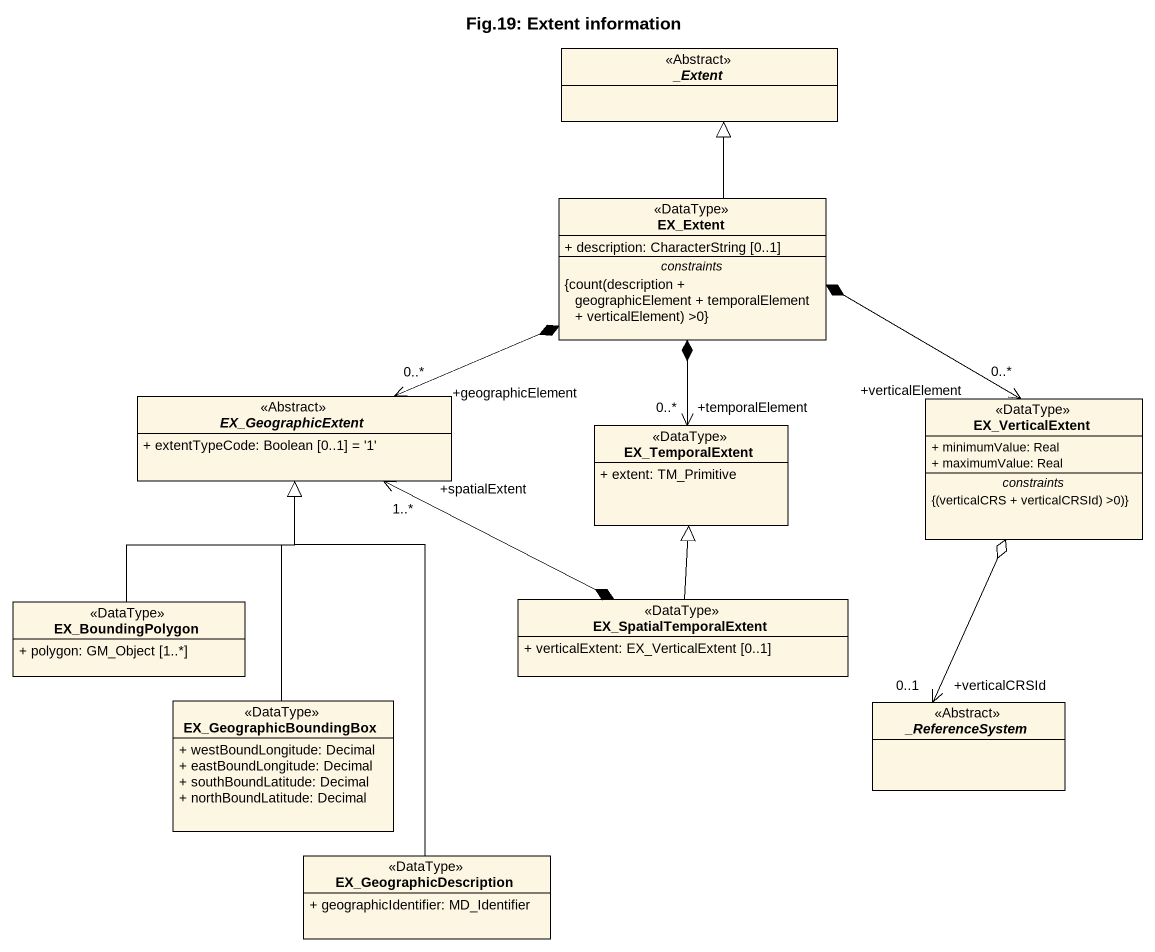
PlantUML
@startuml
title Fig.19: Extent information
hide circle
hide empty members
skinparam classAttributeIconSize 0
abstract class "_Extent" as Extent <<Abstract>>
class EX_Extent <<DataType>> {
  + description: CharacterString [0..1]
  -- constraints --
  {field} {count(description + geographicElement + temporalElement + verticalElement) >0}
}
abstract class EX_GeographicExtent <<Abstract>> {
  + extentTypeCode: Boolean [0..1] = '1'
}
class EX_VerticalExtent <<DataType>> {
  + minimumValue: Real
  + maximumValue: Real
  -- constraints --
  {field} {(verticalCRS + verticalCRSId) >0)}
}
class EX_TemporalExtent <<DataType>> {
  + extent: TM_Primitive
}
class EX_BoundingPolygon <<DataType>> {
  + polygon: GM_Object [1..*]
}
class EX_SpatialTemporalExtent <<DataType>> {
  + verticalExtent: EX_VerticalExtent [0..1]
}
class EX_GeographicBoundingBox <<DataType>> {
  + westBoundLongitude: Decimal
  + eastBoundLongitude: Decimal
  + southBoundLatitude: Decimal
  + northBoundLatitude: Decimal
}
abstract class "_ReferenceSystem" as ReferenceSystem <<Abstract>>
class EX_GeographicDescription <<DataType>> {
  + geographicIdentifier: MD_Identifier
}
EX_Extent -up-|> Extent
EX_Extent *-left-> "+geographicElement\n0..*" EX_GeographicExtent
EX_Extent *-right-> "+verticalElement\n0..*" EX_VerticalExtent
EX_Extent *--> "+temporalElement\n0..*" EX_TemporalExtent
EX_VerticalExtent o--> "+verticalCRSId\n0..1" ReferenceSystem
EX_BoundingPolygon -up-|> EX_GeographicExtent
EX_SpatialTemporalExtent *-left-> "+spatialExtent\n1..*" EX_GeographicExtent
EX_SpatialTemporalExtent -up-|> EX_TemporalExtent
EX_GeographicBoundingBox -up-|> EX_GeographicExtent
EX_GeographicDescription -up-|> EX_GeographicExtent
@enduml
